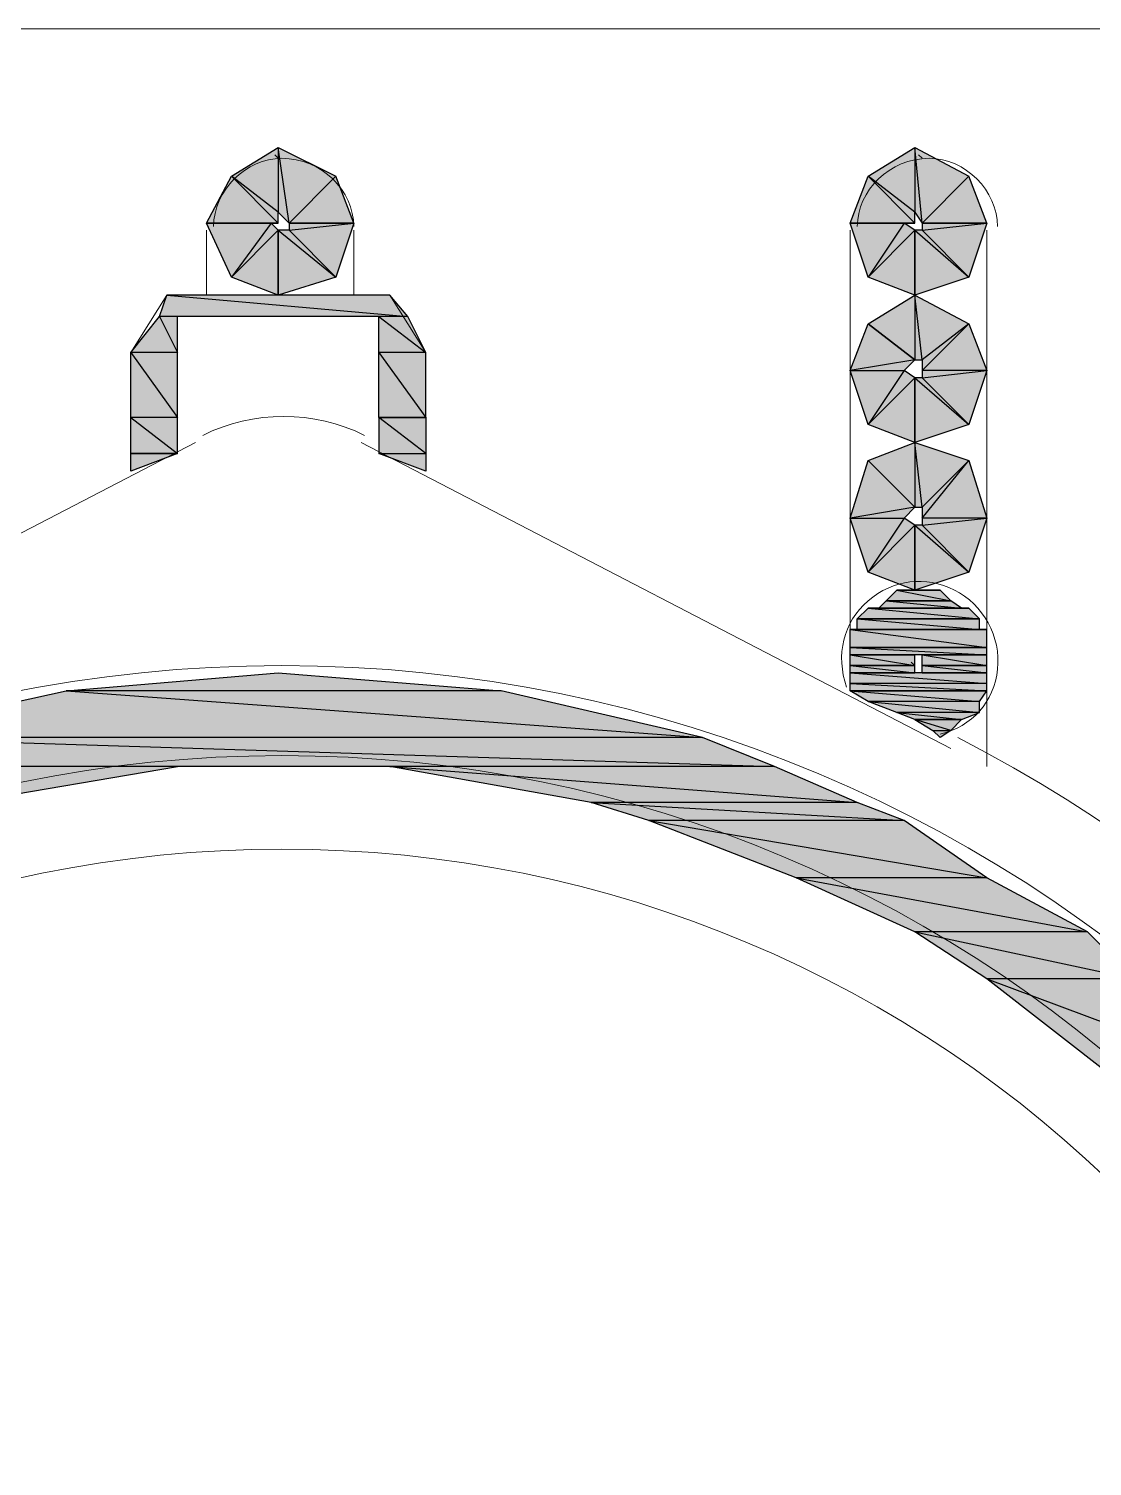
# Model space of a CAD drawing. Header units: millimetres. Extents: x 53 to 176, y -29 to 32.
# Drawn here: x 122.493 to 122.906, y -13.733 to -13.175 of the extents above; entities that cross this region are included whole.
import ezdxf

# ---------------------------------------------------------------- set-up
doc = ezdxf.new("R2010")
doc.units = ezdxf.units.MM
doc.layers.add('15 - Quadro de medição', color=6, linetype='Continuous')

msp = doc.modelspace()

# ---------------------------------------------------------------- hatches: boundary and pattern name
at = {"layer": '15 - Quadro de medição', "true_color": 0x000007}
h = msp.add_hatch(color=7, dxfattribs=at)
h.paths.add_polyline_path([(122.6188, -13.25027), (122.61182, -13.23211), (122.59366, -13.25027)])
h.paths.add_polyline_path([(122.61182, -13.23211), (122.59366, -13.25027), (122.58947, -13.22094)])
h.paths.add_polyline_path([(122.59366, -13.25027), (122.58947, -13.22094), (122.58947, -13.24608)])
h.paths.add_polyline_path([(122.58947, -13.22094), (122.58947, -13.24608), (122.57132, -13.23211)])
h.paths.add_polyline_path([(122.58947, -13.24608), (122.57132, -13.23211), (122.58947, -13.25027)])
h.paths.add_polyline_path([(122.57132, -13.23211), (122.58947, -13.25027), (122.56154, -13.25027)])
h.paths.add_polyline_path([(122.58947, -13.25027), (122.56154, -13.25027), (122.58668, -13.25027)])
h.paths.add_polyline_path([(122.56154, -13.25027), (122.58668, -13.25027), (122.57132, -13.27122)])
h.paths.add_polyline_path([(122.58668, -13.25027), (122.57132, -13.27122), (122.58947, -13.25306)])
h.paths.add_polyline_path([(122.57132, -13.27122), (122.58947, -13.25306), (122.58947, -13.2782)])
h = msp.add_hatch(color=7, dxfattribs=at)
h.paths.add_polyline_path([(122.86463, -13.25027), (122.85765, -13.23211), (122.83949, -13.25027)])
h.paths.add_polyline_path([(122.85765, -13.23211), (122.83949, -13.25027), (122.8367, -13.22094)])
h.paths.add_polyline_path([(122.83949, -13.25027), (122.8367, -13.22094), (122.8367, -13.24608)])
h.paths.add_polyline_path([(122.8367, -13.22094), (122.8367, -13.24608), (122.81854, -13.23211)])
h.paths.add_polyline_path([(122.8367, -13.24608), (122.81854, -13.23211), (122.8367, -13.25027)])
h.paths.add_polyline_path([(122.81854, -13.23211), (122.8367, -13.25027), (122.81156, -13.25027)])
h.paths.add_polyline_path([(122.8367, -13.25027), (122.81156, -13.25027), (122.83251, -13.25027)])
h.paths.add_polyline_path([(122.81156, -13.25027), (122.83251, -13.25027), (122.81854, -13.27122)])
h.paths.add_polyline_path([(122.83251, -13.25027), (122.81854, -13.27122), (122.8367, -13.25306)])
h.paths.add_polyline_path([(122.81854, -13.27122), (122.8367, -13.25306), (122.8367, -13.2782)])
h = msp.add_hatch(color=7, dxfattribs=at)
h.paths.add_polyline_path([(122.58947, -13.2782), (122.58947, -13.25306), (122.61182, -13.27122)])
h.paths.add_polyline_path([(122.58947, -13.25306), (122.61182, -13.27122), (122.59366, -13.25306)])
h.paths.add_polyline_path([(122.61182, -13.27122), (122.59366, -13.25306), (122.6188, -13.25027)])
h.paths.add_polyline_path([(122.59366, -13.25306), (122.6188, -13.25027), (122.59366, -13.25027)])
h = msp.add_hatch(color=7, dxfattribs=at)
h.paths.add_polyline_path([(122.8367, -13.2782), (122.8367, -13.25306), (122.85765, -13.27122)])
h.paths.add_polyline_path([(122.8367, -13.25306), (122.85765, -13.27122), (122.83949, -13.25306)])
h.paths.add_polyline_path([(122.85765, -13.27122), (122.83949, -13.25306), (122.86463, -13.25027)])
h.paths.add_polyline_path([(122.83949, -13.25306), (122.86463, -13.25027), (122.83949, -13.25027)])
h = msp.add_hatch(color=7, dxfattribs=at)
h.paths.add_polyline_path([(122.63277, -13.2782), (122.54617, -13.2782), (122.63976, -13.28658)])
h.paths.add_polyline_path([(122.54617, -13.2782), (122.63976, -13.28658), (122.54338, -13.28658)])
h = msp.add_hatch(color=7, dxfattribs=at)
h.paths.add_polyline_path([(122.86463, -13.30753), (122.83949, -13.30753), (122.85765, -13.28938)])
h.paths.add_polyline_path([(122.83949, -13.30753), (122.85765, -13.28938), (122.83949, -13.30334)])
h.paths.add_polyline_path([(122.85765, -13.28938), (122.83949, -13.30334), (122.8367, -13.2782)])
h.paths.add_polyline_path([(122.83949, -13.30334), (122.8367, -13.2782), (122.8367, -13.30334)])
h.paths.add_polyline_path([(122.8367, -13.2782), (122.8367, -13.30334), (122.81854, -13.28938)])
h = msp.add_hatch(color=7, dxfattribs=at)
h.paths.add_polyline_path([(122.55036, -13.28658), (122.54338, -13.28658), (122.55036, -13.30055)])
h.paths.add_polyline_path([(122.54338, -13.28658), (122.55036, -13.30055), (122.53221, -13.30055)])
h = msp.add_hatch(color=7, dxfattribs=at)
h.paths.add_polyline_path([(122.63976, -13.28658), (122.62858, -13.28658), (122.64674, -13.30055)])
h.paths.add_polyline_path([(122.62858, -13.28658), (122.64674, -13.30055), (122.62858, -13.30055)])
h = msp.add_hatch(color=7, dxfattribs=at)
h.paths.add_polyline_path([(122.81854, -13.28938), (122.8367, -13.30334), (122.81156, -13.30753)])
h.paths.add_polyline_path([(122.8367, -13.30334), (122.81156, -13.30753), (122.83251, -13.30753)])
h.paths.add_polyline_path([(122.81156, -13.30753), (122.83251, -13.30753), (122.81854, -13.32849)])
h.paths.add_polyline_path([(122.83251, -13.30753), (122.81854, -13.32849), (122.8367, -13.31033)])
h.paths.add_polyline_path([(122.81854, -13.32849), (122.8367, -13.31033), (122.8367, -13.33547)])
h = msp.add_hatch(color=7, dxfattribs=at)
h.paths.add_polyline_path([(122.55036, -13.30055), (122.53221, -13.30055), (122.55036, -13.32569)])
h.paths.add_polyline_path([(122.53221, -13.30055), (122.55036, -13.32569), (122.53221, -13.32569)])
h = msp.add_hatch(color=7, dxfattribs=at)
h.paths.add_polyline_path([(122.64674, -13.30055), (122.62858, -13.30055), (122.64674, -13.32569)])
h.paths.add_polyline_path([(122.62858, -13.30055), (122.64674, -13.32569), (122.62858, -13.32569)])
h = msp.add_hatch(color=7, dxfattribs=at)
h.paths.add_polyline_path([(122.8367, -13.33547), (122.8367, -13.31033), (122.85765, -13.32849)])
h.paths.add_polyline_path([(122.8367, -13.31033), (122.85765, -13.32849), (122.83949, -13.31033)])
h.paths.add_polyline_path([(122.85765, -13.32849), (122.83949, -13.31033), (122.86463, -13.30753)])
h.paths.add_polyline_path([(122.83949, -13.31033), (122.86463, -13.30753), (122.83949, -13.30753)])
h = msp.add_hatch(color=7, dxfattribs=at)
h.paths.add_polyline_path([(122.55036, -13.32569), (122.53221, -13.32569), (122.55036, -13.33966)])
h.paths.add_polyline_path([(122.53221, -13.32569), (122.55036, -13.33966), (122.53221, -13.33966)])
h = msp.add_hatch(color=7, dxfattribs=at)
h.paths.add_polyline_path([(122.62858, -13.32569), (122.62858, -13.33966), (122.64674, -13.33966)])
h.paths.add_polyline_path([(122.62858, -13.33966), (122.64674, -13.33966), (122.64674, -13.34664)])
for points in [[(122.62858, -13.32569), (122.64674, -13.32569), (122.64674, -13.33966)], [(122.53221, -13.33966), (122.55036, -13.33966), (122.53221, -13.34664)], [(122.58947, -13.42486), (122.67607, -13.43185), (122.50706, -13.43185)], [(122.8367, -13.44302), (122.85486, -13.44302), (122.85067, -13.44721)]]:
    msp.add_hatch(color=7, dxfattribs=at).paths.add_polyline_path(points)
h = msp.add_hatch(color=7, dxfattribs=at)
h.paths.add_polyline_path([(122.86463, -13.3648), (122.83949, -13.3648), (122.85765, -13.34245)])
h.paths.add_polyline_path([(122.83949, -13.3648), (122.85765, -13.34245), (122.83949, -13.36061)])
h.paths.add_polyline_path([(122.85765, -13.34245), (122.83949, -13.36061), (122.8367, -13.33547)])
h.paths.add_polyline_path([(122.83949, -13.36061), (122.8367, -13.33547), (122.8367, -13.36061)])
h.paths.add_polyline_path([(122.8367, -13.33547), (122.8367, -13.36061), (122.81854, -13.34245)])
h = msp.add_hatch(color=7, dxfattribs=at)
h.paths.add_polyline_path([(122.81854, -13.34245), (122.8367, -13.36061), (122.81156, -13.3648)])
h.paths.add_polyline_path([(122.8367, -13.36061), (122.81156, -13.3648), (122.83251, -13.3648)])
h.paths.add_polyline_path([(122.81156, -13.3648), (122.83251, -13.3648), (122.81854, -13.38575)])
h.paths.add_polyline_path([(122.83251, -13.3648), (122.81854, -13.38575), (122.8367, -13.3676)])
h.paths.add_polyline_path([(122.81854, -13.38575), (122.8367, -13.3676), (122.8367, -13.39274)])
h = msp.add_hatch(color=7, dxfattribs=at)
h.paths.add_polyline_path([(122.8367, -13.39274), (122.8367, -13.3676), (122.85765, -13.38575)])
h.paths.add_polyline_path([(122.8367, -13.3676), (122.85765, -13.38575), (122.83949, -13.3676)])
h.paths.add_polyline_path([(122.85765, -13.38575), (122.83949, -13.3676), (122.86463, -13.3648)])
h.paths.add_polyline_path([(122.83949, -13.3676), (122.86463, -13.3648), (122.83949, -13.3648)])
h = msp.add_hatch(color=7, dxfattribs=at)
h.paths.add_polyline_path([(122.85067, -13.39693), (122.82553, -13.39693), (122.85486, -13.39972)])
h.paths.add_polyline_path([(122.82553, -13.39693), (122.85486, -13.39972), (122.82273, -13.39972)])
h = msp.add_hatch(color=7, dxfattribs=at)
h.paths.add_polyline_path([(122.84648, -13.39274), (122.82972, -13.39274), (122.85067, -13.39693)])
h.paths.add_polyline_path([(122.82972, -13.39274), (122.85067, -13.39693), (122.82553, -13.39693)])
h.paths.add_polyline_path([(122.85067, -13.39693), (122.82553, -13.39693)])
h.paths.add_polyline_path([(122.82553, -13.39693), (122.85067, -13.39693)])
h = msp.add_hatch(color=7, dxfattribs=at)
h.paths.add_polyline_path([(122.83949, -13.39274), (122.8367, -13.39274), (122.84648, -13.39274)])
h.paths.add_polyline_path([(122.8367, -13.39274), (122.84648, -13.39274), (122.82972, -13.39274)])
h.paths.add_polyline_path([(122.84648, -13.39274), (122.82972, -13.39274)])
h.paths.add_polyline_path([(122.82972, -13.39274), (122.84648, -13.39274)])
h = msp.add_hatch(color=7, dxfattribs=at)
h.paths.add_polyline_path([(122.85765, -13.39972), (122.81854, -13.39972), (122.86184, -13.40391)])
h.paths.add_polyline_path([(122.81854, -13.39972), (122.86184, -13.40391), (122.81435, -13.40391)])
h.paths.add_polyline_path([(122.86184, -13.40391), (122.81435, -13.40391)])
h.paths.add_polyline_path([(122.81435, -13.40391), (122.86184, -13.40391)])
h = msp.add_hatch(color=7, dxfattribs=at)
h.paths.add_polyline_path([(122.86463, -13.4081), (122.81156, -13.4081), (122.86463, -13.41509)])
h.paths.add_polyline_path([(122.81156, -13.4081), (122.86463, -13.41509), (122.81156, -13.41509)])
h.paths.add_polyline_path([(122.86463, -13.41509), (122.81156, -13.41509)])
h.paths.add_polyline_path([(122.81156, -13.41509), (122.86463, -13.41509)])
h = msp.add_hatch(color=7, dxfattribs=at)
h.paths.add_polyline_path([(122.86184, -13.40391), (122.81435, -13.40391), (122.86184, -13.4081)])
h.paths.add_polyline_path([(122.81435, -13.40391), (122.86184, -13.4081), (122.81435, -13.4081)])
h = msp.add_hatch(color=7, dxfattribs=at)
h.paths.add_polyline_path([(122.86463, -13.41509), (122.81156, -13.41509), (122.86463, -13.41788)])
h.paths.add_polyline_path([(122.81156, -13.41509), (122.86463, -13.41788), (122.81156, -13.41788)])
h = msp.add_hatch(color=7, dxfattribs=at)
h.paths.add_polyline_path([(122.8367, -13.41788), (122.81156, -13.41788), (122.8367, -13.42207)])
h.paths.add_polyline_path([(122.81156, -13.41788), (122.8367, -13.42207), (122.81156, -13.42207)])
h = msp.add_hatch(color=7, dxfattribs=at)
h.paths.add_polyline_path([(122.86463, -13.41788), (122.83949, -13.41788), (122.86463, -13.42207)])
h.paths.add_polyline_path([(122.83949, -13.41788), (122.86463, -13.42207), (122.83949, -13.42207)])
h = msp.add_hatch(color=7, dxfattribs=at)
h.paths.add_polyline_path([(122.83251, -13.42207), (122.81156, -13.42207)])
h.paths.add_polyline_path([(122.83251, -13.42207), (122.81156, -13.42207), (122.8367, -13.42207)])
h = msp.add_hatch(color=7, dxfattribs=at)
h.paths.add_polyline_path([(122.8367, -13.42207), (122.81156, -13.42207)])
h.paths.add_polyline_path([(122.8367, -13.42207), (122.81156, -13.42207), (122.83251, -13.42207)])
h = msp.add_hatch(color=7, dxfattribs=at)
h.paths.add_polyline_path([(122.8367, -13.42207), (122.81156, -13.42207), (122.8367, -13.42486)])
h.paths.add_polyline_path([(122.81156, -13.42207), (122.8367, -13.42486), (122.81156, -13.42486)])
h = msp.add_hatch(color=7, dxfattribs=at)
h.paths.add_polyline_path([(122.86463, -13.42486), (122.81156, -13.42486), (122.86463, -13.42905)])
h.paths.add_polyline_path([(122.81156, -13.42486), (122.86463, -13.42905), (122.81156, -13.42905)])
h = msp.add_hatch(color=7, dxfattribs=at)
h.paths.add_polyline_path([(122.86463, -13.42207), (122.83949, -13.42207), (122.86463, -13.42486)])
h.paths.add_polyline_path([(122.83949, -13.42207), (122.86463, -13.42486), (122.83949, -13.42486)])
h = msp.add_hatch(color=7, dxfattribs=at)
h.paths.add_polyline_path([(122.86463, -13.42905), (122.81156, -13.42905), (122.86463, -13.43185)])
h.paths.add_polyline_path([(122.81156, -13.42905), (122.86463, -13.43185), (122.81156, -13.43185)])
h.paths.add_polyline_path([(122.86463, -13.43185), (122.81156, -13.43185)])
h.paths.add_polyline_path([(122.81156, -13.43185), (122.86463, -13.43185)])
h = msp.add_hatch(color=7, dxfattribs=at)
h.paths.add_polyline_path([(122.67607, -13.43185), (122.50706, -13.43185), (122.75429, -13.45)])
h.paths.add_polyline_path([(122.50706, -13.43185), (122.75429, -13.45), (122.42466, -13.45)])
h = msp.add_hatch(color=7, dxfattribs=at)
h.paths.add_polyline_path([(122.86463, -13.43185), (122.81156, -13.43185), (122.86184, -13.43604)])
h.paths.add_polyline_path([(122.81156, -13.43185), (122.86184, -13.43604), (122.81854, -13.43604)])
h = msp.add_hatch(color=7, dxfattribs=at)
h.paths.add_polyline_path([(122.86184, -13.43604), (122.81854, -13.43604), (122.86184, -13.44023)])
h.paths.add_polyline_path([(122.81854, -13.43604), (122.86184, -13.44023), (122.82972, -13.44023)])
h = msp.add_hatch(color=7, dxfattribs=at)
h.paths.add_polyline_path([(122.86184, -13.44023), (122.82972, -13.44023), (122.85486, -13.44302)])
h.paths.add_polyline_path([(122.82972, -13.44023), (122.85486, -13.44302), (122.8367, -13.44302)])
h = msp.add_hatch(color=7, dxfattribs=at)
h.paths.add_polyline_path([(122.8367, -13.44302), (122.84368, -13.44721), (122.85067, -13.44721)])
h.paths.add_polyline_path([(122.84368, -13.44721), (122.85067, -13.44721), (122.84648, -13.45)])
h = msp.add_hatch(color=7, dxfattribs=at)
h.paths.add_polyline_path([(122.75429, -13.45), (122.42466, -13.45), (122.78223, -13.46118)])
h.paths.add_polyline_path([(122.42466, -13.45), (122.78223, -13.46118), (122.39672, -13.46118)])
h = msp.add_hatch(color=7, dxfattribs=at)
h.paths.add_polyline_path([(122.55036, -13.46118), (122.39672, -13.46118), (122.46795, -13.47515)])
h.paths.add_polyline_path([(122.39672, -13.46118), (122.46795, -13.47515), (122.36459, -13.47515)])
h = msp.add_hatch(color=7, dxfattribs=at)
h.paths.add_polyline_path([(122.78223, -13.46118), (122.63277, -13.46118), (122.81435, -13.47515)])
h.paths.add_polyline_path([(122.63277, -13.46118), (122.81435, -13.47515), (122.71099, -13.47515)])
h = msp.add_hatch(color=7, dxfattribs=at)
h.paths.add_polyline_path([(122.81435, -13.47515), (122.71099, -13.47515), (122.83251, -13.48213)])
h.paths.add_polyline_path([(122.71099, -13.47515), (122.83251, -13.48213), (122.73334, -13.48213)])
h = msp.add_hatch(color=7, dxfattribs=at)
h.paths.add_polyline_path([(122.83251, -13.48213), (122.73334, -13.48213), (122.86463, -13.50448)])
h.paths.add_polyline_path([(122.73334, -13.48213), (122.86463, -13.50448), (122.79061, -13.50448)])
h = msp.add_hatch(color=7, dxfattribs=at)
h.paths.add_polyline_path([(122.86463, -13.50448), (122.79061, -13.50448), (122.90374, -13.52543)])
h.paths.add_polyline_path([(122.79061, -13.50448), (122.90374, -13.52543), (122.8367, -13.52543)])
h = msp.add_hatch(color=7, dxfattribs=at)
h.paths.add_polyline_path([(122.90374, -13.52543), (122.8367, -13.52543), (122.9219, -13.54359)])
h.paths.add_polyline_path([(122.8367, -13.52543), (122.9219, -13.54359), (122.86463, -13.54359)])
h = msp.add_hatch(color=7, dxfattribs=at)
h.paths.add_polyline_path([(122.9219, -13.54359), (122.86463, -13.54359), (122.96939, -13.5827)])
h.paths.add_polyline_path([(122.86463, -13.54359), (122.96939, -13.5827), (122.91492, -13.5827)])

# ---------------------------------------------------------------- linework, layer by layer
at = {"layer": '15 - Quadro de medição', "color": 7, "linetype": 'Continuous', "lineweight": 20, "true_color": 0x000007}
for points in [[(121.73186, -13.17484), (123.44848, -13.17484), (123.44848, -16.73937), (121.72488, -16.73937), (121.72348, -16.73937), (121.66063, -16.73937)], [(121.74583, -13.17484), (123.42613, -13.17484), (123.42613, -13.17484)], [(122.58947, -13.22513), (122.58808, -13.22373), (122.58808, -13.22373)], [(122.83949, -13.22513), (122.8381, -13.22373), (122.8381, -13.22373)], [(122.56154, -13.25306), (122.56154, -13.2782), (122.56154, -13.2782)], [(122.6188, -13.2782), (122.6188, -13.25306), (122.6188, -13.25306)], [(122.81156, -13.25306), (122.81156, -13.43185), (122.81156, -13.43185)], [(122.86463, -13.46118), (122.86463, -13.25306), (122.86463, -13.25306)], [(122.64674, -13.34664), (122.64674, -13.30055), (122.63277, -13.2782), (122.58947, -13.2782), (122.54617, -13.2782), (122.53221, -13.30055), (122.53221, -13.34664)], [(122.62858, -13.33966), (122.62858, -13.32569), (122.62858, -13.28658), (122.58947, -13.28658), (122.55036, -13.28658), (122.55036, -13.32569), (122.55036, -13.33966)], [(122.55735, -13.33547), (122.32828, -13.45419), (122.32828, -13.45419)], [(122.85067, -13.45419), (122.6216, -13.33547), (122.6216, -13.33547)], [(122.8367, -13.42207), (122.8353, -13.42067), (122.8353, -13.42067)]]:
    msp.add_lwpolyline(points, dxfattribs=at)
at = {"layer": '15 - Quadro de medição', "color": 7, "linetype": 'Continuous', "lineweight": -2, "true_color": 0x000007}
for points in [[(122.58947, -13.22094), (122.58947, -13.24608), (122.57132, -13.23211)], [(122.61182, -13.23211), (122.59366, -13.25027), (122.58947, -13.22094)], [(122.59366, -13.25027), (122.58947, -13.22094), (122.58947, -13.24608)], [(122.8367, -13.22094), (122.8367, -13.24608), (122.81854, -13.23211)], [(122.85765, -13.23211), (122.83949, -13.25027), (122.8367, -13.22094)], [(122.83949, -13.25027), (122.8367, -13.22094), (122.8367, -13.24608)], [(122.57132, -13.23211), (122.58947, -13.25027), (122.56154, -13.25027)], [(122.58947, -13.24608), (122.57132, -13.23211), (122.58947, -13.25027)], [(122.6188, -13.25027), (122.61182, -13.23211), (122.59366, -13.25027)], [(122.81854, -13.23211), (122.8367, -13.25027), (122.81156, -13.25027)], [(122.8367, -13.24608), (122.81854, -13.23211), (122.8367, -13.25027)], [(122.86463, -13.25027), (122.85765, -13.23211), (122.83949, -13.25027)], [(122.58947, -13.25027), (122.56154, -13.25027), (122.58668, -13.25027)], [(122.56154, -13.25027), (122.58668, -13.25027), (122.57132, -13.27122)], [(122.58668, -13.25027), (122.57132, -13.27122), (122.58947, -13.25306)], [(122.61182, -13.27122), (122.59366, -13.25306), (122.6188, -13.25027)], [(122.59366, -13.25306), (122.6188, -13.25027), (122.59366, -13.25027)], [(122.8367, -13.25027), (122.81156, -13.25027), (122.83251, -13.25027)], [(122.81156, -13.25027), (122.83251, -13.25027), (122.81854, -13.27122)], [(122.83251, -13.25027), (122.81854, -13.27122), (122.8367, -13.25306)], [(122.85765, -13.27122), (122.83949, -13.25306), (122.86463, -13.25027)], [(122.83949, -13.25306), (122.86463, -13.25027), (122.83949, -13.25027)], [(122.57132, -13.27122), (122.58947, -13.25306), (122.58947, -13.2782)], [(122.58947, -13.2782), (122.58947, -13.25306), (122.61182, -13.27122)], [(122.58947, -13.25306), (122.61182, -13.27122), (122.59366, -13.25306)], [(122.81854, -13.27122), (122.8367, -13.25306), (122.8367, -13.2782)], [(122.8367, -13.2782), (122.8367, -13.25306), (122.85765, -13.27122)], [(122.8367, -13.25306), (122.85765, -13.27122), (122.83949, -13.25306)], [(122.54617, -13.2782), (122.63976, -13.28658), (122.54338, -13.28658)], [(122.63277, -13.2782), (122.54617, -13.2782), (122.63976, -13.28658)], [(122.8367, -13.2782), (122.8367, -13.30334), (122.81854, -13.28938)], [(122.85765, -13.28938), (122.83949, -13.30334), (122.8367, -13.2782)], [(122.83949, -13.30334), (122.8367, -13.2782), (122.8367, -13.30334)], [(122.54338, -13.28658), (122.55036, -13.30055), (122.53221, -13.30055)], [(122.55036, -13.28658), (122.54338, -13.28658), (122.55036, -13.30055)], [(122.63976, -13.28658), (122.62858, -13.28658), (122.64674, -13.30055)], [(122.62858, -13.28658), (122.64674, -13.30055), (122.62858, -13.30055)], [(122.81854, -13.28938), (122.8367, -13.30334), (122.81156, -13.30753)], [(122.86463, -13.30753), (122.83949, -13.30753), (122.85765, -13.28938)], [(122.83949, -13.30753), (122.85765, -13.28938), (122.83949, -13.30334)], [(122.55036, -13.30055), (122.53221, -13.30055), (122.55036, -13.32569)], [(122.53221, -13.30055), (122.55036, -13.32569), (122.53221, -13.32569)], [(122.64674, -13.30055), (122.62858, -13.30055), (122.64674, -13.32569)], [(122.62858, -13.30055), (122.64674, -13.32569), (122.62858, -13.32569)], [(122.8367, -13.30334), (122.81156, -13.30753), (122.83251, -13.30753)], [(122.81156, -13.30753), (122.83251, -13.30753), (122.81854, -13.32849)], [(122.83251, -13.30753), (122.81854, -13.32849), (122.8367, -13.31033)], [(122.85765, -13.32849), (122.83949, -13.31033), (122.86463, -13.30753)], [(122.83949, -13.31033), (122.86463, -13.30753), (122.83949, -13.30753)], [(122.81854, -13.32849), (122.8367, -13.31033), (122.8367, -13.33547)], [(122.8367, -13.33547), (122.8367, -13.31033), (122.85765, -13.32849)], [(122.8367, -13.31033), (122.85765, -13.32849), (122.83949, -13.31033)], [(122.55036, -13.32569), (122.53221, -13.32569), (122.55036, -13.33966)], [(122.53221, -13.32569), (122.55036, -13.33966), (122.53221, -13.33966)], [(122.62858, -13.32569), (122.62858, -13.33966), (122.64674, -13.33966)], [(122.62858, -13.32569), (122.64674, -13.32569), (122.64674, -13.33966)], [(122.8367, -13.33547), (122.8367, -13.36061), (122.81854, -13.34245)], [(122.85765, -13.34245), (122.83949, -13.36061), (122.8367, -13.33547)], [(122.83949, -13.36061), (122.8367, -13.33547), (122.8367, -13.36061)], [(122.53221, -13.33966), (122.55036, -13.33966), (122.53221, -13.34664)], [(122.62858, -13.33966), (122.64674, -13.33966), (122.64674, -13.34664)], [(122.81854, -13.34245), (122.8367, -13.36061), (122.81156, -13.3648)], [(122.86463, -13.3648), (122.83949, -13.3648), (122.85765, -13.34245)], [(122.83949, -13.3648), (122.85765, -13.34245), (122.83949, -13.36061)], [(122.8367, -13.36061), (122.81156, -13.3648), (122.83251, -13.3648)], [(122.81156, -13.3648), (122.83251, -13.3648), (122.81854, -13.38575)], [(122.83251, -13.3648), (122.81854, -13.38575), (122.8367, -13.3676)], [(122.81854, -13.38575), (122.8367, -13.3676), (122.8367, -13.39274)], [(122.8367, -13.39274), (122.8367, -13.3676), (122.85765, -13.38575)], [(122.8367, -13.3676), (122.85765, -13.38575), (122.83949, -13.3676)], [(122.85765, -13.38575), (122.83949, -13.3676), (122.86463, -13.3648)], [(122.83949, -13.3676), (122.86463, -13.3648), (122.83949, -13.3648)], [(122.82553, -13.39693), (122.85486, -13.39972), (122.82273, -13.39972)], [(122.82972, -13.39274), (122.85067, -13.39693), (122.82553, -13.39693)], [(122.85067, -13.39693), (122.82553, -13.39693)], [(122.82553, -13.39693), (122.85067, -13.39693), (122.85067, -13.39693)], [(122.85067, -13.39693), (122.82553, -13.39693), (122.85486, -13.39972)], [(122.8367, -13.39274), (122.84648, -13.39274), (122.82972, -13.39274)], [(122.84648, -13.39274), (122.82972, -13.39274)], [(122.82972, -13.39274), (122.84648, -13.39274), (122.84648, -13.39274)], [(122.84648, -13.39274), (122.82972, -13.39274), (122.85067, -13.39693)], [(122.8367, -13.39274), (122.83949, -13.39274), (122.83949, -13.39274)], [(122.83949, -13.39274), (122.8367, -13.39274), (122.84648, -13.39274)], [(122.81854, -13.39972), (122.86184, -13.40391), (122.81435, -13.40391)], [(122.82273, -13.39972), (122.85765, -13.39972), (122.81854, -13.39972)], [(122.85765, -13.39972), (122.81854, -13.39972), (122.86184, -13.40391)], [(122.85486, -13.39972), (122.82273, -13.39972), (122.85765, -13.39972)], [(122.81435, -13.4081), (122.86463, -13.4081), (122.81156, -13.4081)], [(122.86463, -13.4081), (122.81156, -13.4081), (122.86463, -13.41509)], [(122.81156, -13.4081), (122.86463, -13.41509), (122.81156, -13.41509)], [(122.86184, -13.40391), (122.81435, -13.40391)], [(122.81435, -13.40391), (122.86184, -13.40391), (122.86184, -13.40391)], [(122.86184, -13.40391), (122.81435, -13.40391), (122.86184, -13.4081)], [(122.81435, -13.40391), (122.86184, -13.4081), (122.81435, -13.4081)], [(122.86184, -13.4081), (122.81435, -13.4081), (122.86463, -13.4081)], [(122.86463, -13.41509), (122.81156, -13.41509)], [(122.81156, -13.41509), (122.86463, -13.41509), (122.86463, -13.41509)], [(122.86463, -13.41509), (122.81156, -13.41509), (122.86463, -13.41788)], [(122.81156, -13.41509), (122.86463, -13.41788), (122.81156, -13.41788)], [(122.81156, -13.41788), (122.8367, -13.41788), (122.8367, -13.41788)], [(122.8367, -13.41788), (122.8367, -13.41788), (122.81156, -13.41788)], [(122.81156, -13.41788), (122.8367, -13.41788), (122.8367, -13.41788)], [(122.8367, -13.41788), (122.8367, -13.41788), (122.81156, -13.41788)], [(122.81156, -13.41788), (122.8367, -13.41788), (122.8367, -13.41788)], [(122.8367, -13.41788), (122.8367, -13.41788), (122.81156, -13.41788)], [(122.81156, -13.41788), (122.8367, -13.41788), (122.8367, -13.41788)], [(122.8367, -13.41788), (122.8367, -13.41788), (122.81156, -13.41788)], [(122.81156, -13.41788), (122.8367, -13.41788), (122.8367, -13.41788)], [(122.8367, -13.41788), (122.8367, -13.41788), (122.81156, -13.41788)], [(122.8367, -13.41788), (122.81156, -13.41788), (122.8367, -13.42207)], [(122.81156, -13.41788), (122.8367, -13.42207), (122.81156, -13.42207)], [(122.83949, -13.41788), (122.86463, -13.41788), (122.86463, -13.41788)], [(122.86463, -13.41788), (122.86463, -13.41788), (122.83949, -13.41788)], [(122.83949, -13.41788), (122.86463, -13.41788), (122.86463, -13.41788)], [(122.86463, -13.41788), (122.86463, -13.41788), (122.83949, -13.41788)], [(122.83949, -13.41788), (122.86463, -13.41788), (122.86463, -13.41788)], [(122.86463, -13.41788), (122.86463, -13.41788), (122.83949, -13.41788)], [(122.83949, -13.41788), (122.86463, -13.41788), (122.86463, -13.41788)], [(122.86463, -13.41788), (122.86463, -13.41788), (122.83949, -13.41788)], [(122.83949, -13.41788), (122.86463, -13.41788), (122.86463, -13.41788)], [(122.86463, -13.41788), (122.86463, -13.41788), (122.83949, -13.41788)], [(122.86463, -13.41788), (122.83949, -13.41788), (122.86463, -13.42207)], [(122.83949, -13.41788), (122.86463, -13.42207), (122.83949, -13.42207)], [(122.58947, -13.42486), (122.67607, -13.43185), (122.50706, -13.43185)], [(122.81156, -13.42207), (122.8367, -13.42207), (122.8367, -13.42207)], [(122.8367, -13.42207), (122.8367, -13.42207), (122.81156, -13.42207)], [(122.81156, -13.42207), (122.8367, -13.42207), (122.8367, -13.42207)], [(122.8367, -13.42207), (122.8367, -13.42207), (122.81156, -13.42207)], [(122.83251, -13.42207), (122.83251, -13.42207), (122.81156, -13.42207)], [(122.83251, -13.42207), (122.81156, -13.42207), (122.8367, -13.42207)], [(122.8367, -13.42207), (122.8367, -13.42207), (122.81156, -13.42207)], [(122.8367, -13.42207), (122.81156, -13.42207), (122.83251, -13.42207)], [(122.81156, -13.42207), (122.8367, -13.42207), (122.8367, -13.42207)], [(122.8367, -13.42207), (122.8367, -13.42207), (122.81156, -13.42207)], [(122.8367, -13.42207), (122.81156, -13.42207), (122.8367, -13.42486)], [(122.81156, -13.42207), (122.8367, -13.42486), (122.81156, -13.42486)], [(122.81156, -13.42486), (122.8367, -13.42486), (122.8367, -13.42486)], [(122.8367, -13.42486), (122.8367, -13.42486), (122.81156, -13.42486)], [(122.81156, -13.42486), (122.8367, -13.42486), (122.8367, -13.42486)], [(122.8367, -13.42486), (122.8367, -13.42486), (122.81156, -13.42486)], [(122.81156, -13.42486), (122.8367, -13.42486), (122.8367, -13.42486)], [(122.8367, -13.42486), (122.8367, -13.42486), (122.81156, -13.42486)], [(122.81156, -13.42486), (122.8367, -13.42486), (122.8367, -13.42486)], [(122.8367, -13.42486), (122.8367, -13.42486), (122.81156, -13.42486)], [(122.8367, -13.42486), (122.81156, -13.42486)], [(122.81156, -13.42486), (122.8367, -13.42486), (122.8367, -13.42486)], [(122.81156, -13.42486), (122.8367, -13.42486), (122.8367, -13.42486)], [(122.8367, -13.42486), (122.8367, -13.42486), (122.81156, -13.42486)], [(122.86463, -13.42486), (122.81156, -13.42486), (122.86463, -13.42905)], [(122.81156, -13.42486), (122.86463, -13.42905), (122.81156, -13.42905)], [(122.83949, -13.42207), (122.86463, -13.42207), (122.86463, -13.42207)], [(122.86463, -13.42207), (122.86463, -13.42207), (122.83949, -13.42207)], [(122.83949, -13.42207), (122.86463, -13.42207), (122.86463, -13.42207)], [(122.86463, -13.42207), (122.86463, -13.42207), (122.83949, -13.42207)], [(122.83949, -13.42207), (122.86463, -13.42207), (122.86463, -13.42207)], [(122.86463, -13.42207), (122.86463, -13.42207), (122.83949, -13.42207)], [(122.83949, -13.42207), (122.86463, -13.42207), (122.86463, -13.42207)], [(122.86463, -13.42207), (122.86463, -13.42207), (122.83949, -13.42207)], [(122.83949, -13.42207), (122.86463, -13.42207), (122.86463, -13.42207)], [(122.86463, -13.42207), (122.86463, -13.42207), (122.83949, -13.42207)], [(122.86463, -13.42207), (122.83949, -13.42207), (122.86463, -13.42486)], [(122.83949, -13.42207), (122.86463, -13.42486), (122.83949, -13.42486)], [(122.83949, -13.42486), (122.86463, -13.42486), (122.86463, -13.42486)], [(122.86463, -13.42486), (122.86463, -13.42486), (122.83949, -13.42486)], [(122.83949, -13.42486), (122.86463, -13.42486), (122.86463, -13.42486)], [(122.86463, -13.42486), (122.86463, -13.42486), (122.83949, -13.42486)], [(122.83949, -13.42486), (122.86463, -13.42486), (122.86463, -13.42486)], [(122.86463, -13.42486), (122.86463, -13.42486), (122.83949, -13.42486)], [(122.83949, -13.42486), (122.86463, -13.42486), (122.86463, -13.42486)], [(122.86463, -13.42486), (122.86463, -13.42486), (122.83949, -13.42486)], [(122.86463, -13.42486), (122.83949, -13.42486)], [(122.83949, -13.42486), (122.86463, -13.42486), (122.86463, -13.42486)], [(122.83949, -13.42486), (122.86463, -13.42486), (122.86463, -13.42486)], [(122.86463, -13.42486), (122.86463, -13.42486), (122.83949, -13.42486)], [(122.86463, -13.42905), (122.81156, -13.42905), (122.86463, -13.43185)], [(122.81156, -13.42905), (122.86463, -13.43185), (122.81156, -13.43185)], [(122.50706, -13.43185), (122.75429, -13.45), (122.42466, -13.45)], [(122.67607, -13.43185), (122.50706, -13.43185), (122.75429, -13.45)], [(122.86463, -13.43185), (122.81156, -13.43185)], [(122.81156, -13.43185), (122.86463, -13.43185), (122.86463, -13.43185)], [(122.86463, -13.43185), (122.81156, -13.43185), (122.86184, -13.43604)], [(122.81156, -13.43185), (122.86184, -13.43604), (122.81854, -13.43604)], [(122.86184, -13.43604), (122.81854, -13.43604), (122.86184, -13.44023)], [(122.81854, -13.43604), (122.86184, -13.44023), (122.82972, -13.44023)], [(122.86184, -13.44023), (122.82972, -13.44023), (122.85486, -13.44302)], [(122.82972, -13.44023), (122.85486, -13.44302), (122.8367, -13.44302)], [(122.8367, -13.44302), (122.84368, -13.44721), (122.85067, -13.44721)], [(122.8367, -13.44302), (122.85486, -13.44302), (122.85067, -13.44721)], [(122.84368, -13.44721), (122.85067, -13.44721), (122.84648, -13.45)], [(122.42466, -13.45), (122.78223, -13.46118), (122.39672, -13.46118)], [(122.75429, -13.45), (122.42466, -13.45), (122.78223, -13.46118)], [(122.55036, -13.46118), (122.39672, -13.46118), (122.46795, -13.47515)], [(122.78223, -13.46118), (122.63277, -13.46118), (122.81435, -13.47515)], [(122.63277, -13.46118), (122.81435, -13.47515), (122.71099, -13.47515)], [(122.81435, -13.47515), (122.71099, -13.47515), (122.83251, -13.48213)], [(122.71099, -13.47515), (122.83251, -13.48213), (122.73334, -13.48213)], [(122.83251, -13.48213), (122.73334, -13.48213), (122.86463, -13.50448)], [(122.73334, -13.48213), (122.86463, -13.50448), (122.79061, -13.50448)], [(122.86463, -13.50448), (122.79061, -13.50448), (122.90374, -13.52543)], [(122.79061, -13.50448), (122.90374, -13.52543), (122.8367, -13.52543)], [(122.90374, -13.52543), (122.8367, -13.52543), (122.9219, -13.54359)], [(122.8367, -13.52543), (122.9219, -13.54359), (122.86463, -13.54359)], [(122.9219, -13.54359), (122.86463, -13.54359), (122.96939, -13.5827)], [(122.86463, -13.54359), (122.96939, -13.5827), (122.91492, -13.5827)]]:
    msp.add_lwpolyline(points, close=True, dxfattribs=at)
at = {"layer": '15 - Quadro de medição', "color": 7, "linetype": 'Continuous', "lineweight": 20, "true_color": 0x000007}
for points in [[(122.59087, -13.22513), (122.5769, -13.22513), (122.56433, -13.2377), (122.56433, -13.25166)], [(122.6188, -13.25166), (122.6188, -13.2377), (122.60623, -13.22513), (122.59087, -13.22513)], [(122.84229, -13.22513), (122.82692, -13.22513), (122.81435, -13.2377), (122.81435, -13.25166)], [(122.86882, -13.25166), (122.86882, -13.2377), (122.85625, -13.22513), (122.84229, -13.22513)], [(122.623, -13.33268), (122.60344, -13.3229), (122.5797, -13.3229), (122.56014, -13.33268)]]:
    msp.add_open_spline(points, degree=3, dxfattribs=at)
for points in [[(122.84648, -13.44861), (122.85905, -13.44581), (122.86743, -13.43604), (122.86882, -13.42347), (122.86882, -13.42347), (122.87022, -13.41089), (122.86324, -13.39832), (122.85206, -13.39274), (122.85206, -13.39274), (122.84089, -13.38715), (122.82832, -13.38855), (122.81854, -13.39693), (122.81854, -13.39693), (122.80876, -13.40531), (122.80597, -13.41788), (122.81016, -13.43045)], [(123.12583, -13.95703), (123.12583, -13.66091), (122.88698, -13.42207), (122.59087, -13.42207), (122.59087, -13.42207), (122.29615, -13.42207), (122.05731, -13.66091), (122.05731, -13.95703), (122.05731, -13.95703), (122.05731, -14.25174), (122.29615, -14.49059), (122.59087, -14.49059), (122.59087, -14.49059), (122.88698, -14.49059), (123.12583, -14.25174), (123.12583, -13.95703)], [(122.32968, -13.45), (122.09642, -13.57013), (121.9749, -13.83551), (122.03775, -14.09112), (122.03775, -14.09112), (122.09921, -14.34672), (122.32828, -14.5269), (122.59087, -14.5269), (122.59087, -14.5269), (122.85486, -14.5269), (123.08393, -14.34672), (123.14538, -14.09112), (123.14538, -14.09112), (123.20824, -13.83551), (123.08672, -13.57013), (122.85346, -13.45)], [(123.09091, -13.95703), (123.09091, -13.68047), (122.86743, -13.45699), (122.59087, -13.45699), (122.59087, -13.45699), (122.31571, -13.45699), (122.09223, -13.68047), (122.09223, -13.95703), (122.09223, -13.95703), (122.09223, -14.23219), (122.31571, -14.45567), (122.59087, -14.45567), (122.59087, -14.45567), (122.86743, -14.45567), (123.09091, -14.23219), (123.09091, -13.95703)], [(123.05459, -13.95703), (123.05459, -13.70002), (122.84787, -13.4933), (122.59087, -13.4933), (122.59087, -13.4933), (122.33526, -13.4933), (122.12854, -13.70002), (122.12854, -13.95703), (122.12854, -13.95703), (122.12854, -14.21263), (122.33526, -14.41935), (122.59087, -14.41935), (122.59087, -14.41935), (122.84787, -14.41935), (123.05459, -14.21263), (123.05459, -13.95703)]]:
    msp.add_open_spline(points, degree=3, knots=[0, 0, 0, 0, 0.0625, 0.0625, 0.0625, 0.062501, 0.125, 0.125, 0.125, 0.125001, 0.1875, 0.1875, 0.1875, 0.187501, 1, 1, 1, 1], dxfattribs=at)

doc.saveas('drawing.dxf')
